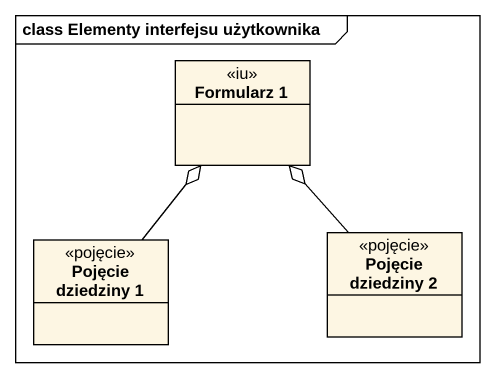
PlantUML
@startuml
mainframe class Elementy interfejsu użytkownika
hide circle
hide empty members
class "Formularz 1" as Formularz_1 <<iu>>
class "Pojęcie dziedziny 1" as Pojęcie_dziedziny_1 <<pojęcie>>
class "Pojęcie dziedziny 2" as Pojęcie_dziedziny_2 <<pojęcie>>
Pojęcie_dziedziny_1 -up-o Formularz_1
Pojęcie_dziedziny_2 -up-o Formularz_1
@enduml
